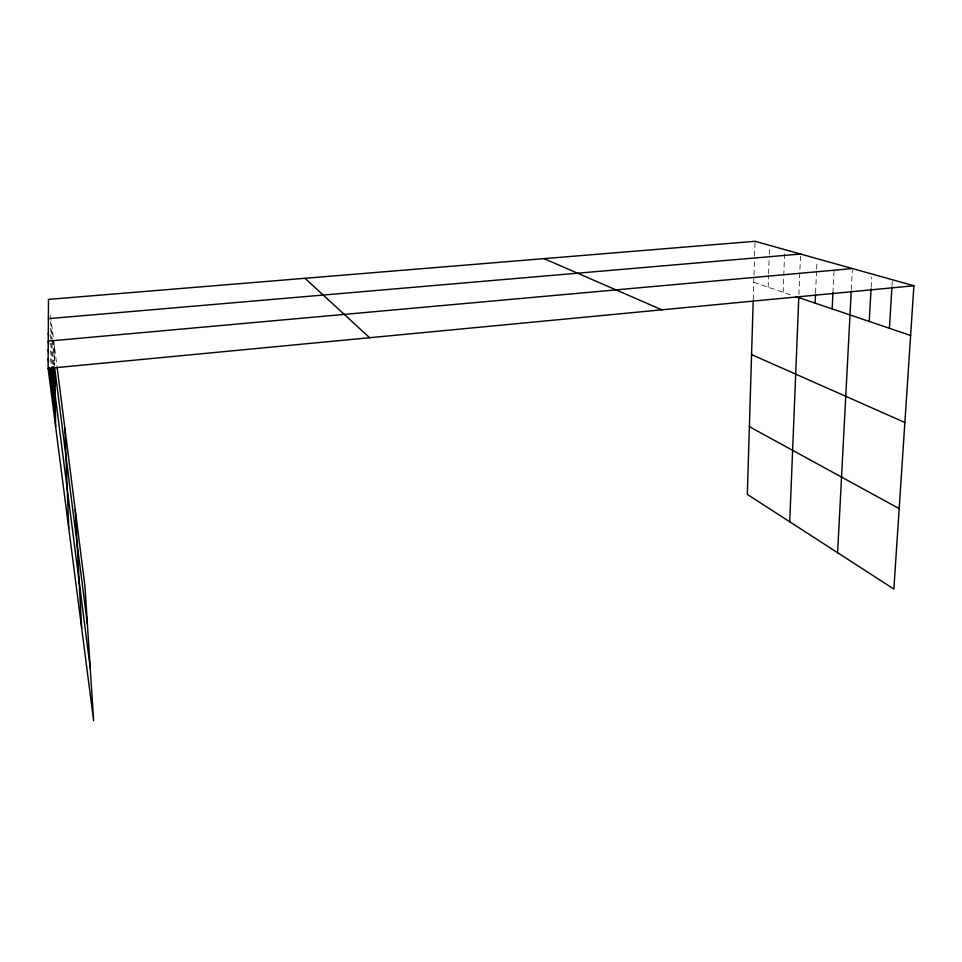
<?xml version="1.0" encoding="UTF-8"?>
<svg xmlns="http://www.w3.org/2000/svg" width="962" height="962" viewBox="0 0 962 962"><rect width="100%" height="100%" fill="white"/><g stroke="black" fill="none" stroke-linecap="round" stroke-linejoin="round"><path stroke-width="0.72" stroke-dasharray="4.81 3.61" d="M753.234 299.819L753.943 276.479M753.992 275.012L754.521 257.419M754.569 255.952L755.014 241.294M768.169 287.217L768.566 275.252M768.614 273.761L769.215 255.832M769.263 254.341L769.564 245.37M783.164 292.292L784.739 249.615M798.929 294.588L800.504 255.543M815.584 292.749L816.57 270.526M816.63 269.035L816.954 261.628M832.948 292.785L834.078 269.36M851.322 289.502L852.332 270.045M871.163 287.349L871.752 276.972M892.027 285.63L892.291 281.217M753.763 282.335L793.121 295.659M50.445 334.872L54.401 365.8M50.589 343.338L53.403 365.32M50.541 350.733L52.417 365.332M50.493 358.573L51.431 365.849M50.529 315.464L53.511 338.877M53.692 340.332L56.878 365.428M50.481 321.452L52.694 338.852M52.886 340.295L54.545 353.355M50.493 328.234L51.816 338.612M52.008 340.103L54.654 360.858M54.437 346.188L54.738 366.125"/><path stroke-width="1.44" d="M57.071 366.907L84.921 585.942L93.627 720.706L48.1 368.41L48.485 299.374L755.014 241.294L913.9 285.762L893.866 589.045L747.33 494.396L753.186 301.274M789.718 521.777L798.797 297.595M815.127 303.114L815.511 294.228M832.166 308.886L832.948 292.785M837.589 552.705L851.25 290.993M869.227 321.44L871.079 288.828M889.417 328.282L891.93 287.097M48.1 368.41L913.9 285.762M852.416 268.554L48.256 341.101L48.629 344.011M48.377 318.662L800.564 254.04M795.959 296.633L910.617 335.461M544.047 258.634L661.856 309.824M751.575 354.605L904.869 422.474M749.386 426.671L899.181 508.621M304.954 278.295L369.624 337.71M87.386 624.061L54.774 368.747L55.64 426.779M53.583 366.787L54.894 377.044M48.292 333.225L48.665 336.147M52.597 366.787L55.026 385.762M51.611 367.304L90.224 667.953M48.208 349.675L48.581 352.585M50.637 368.59L55.315 404.966M48.148 358.766L48.533 361.676M49.278 367.496L55.471 415.548M75.24 509.74L81.674 628.21M64.875 428.282L68.771 528.378"/></g></svg>
